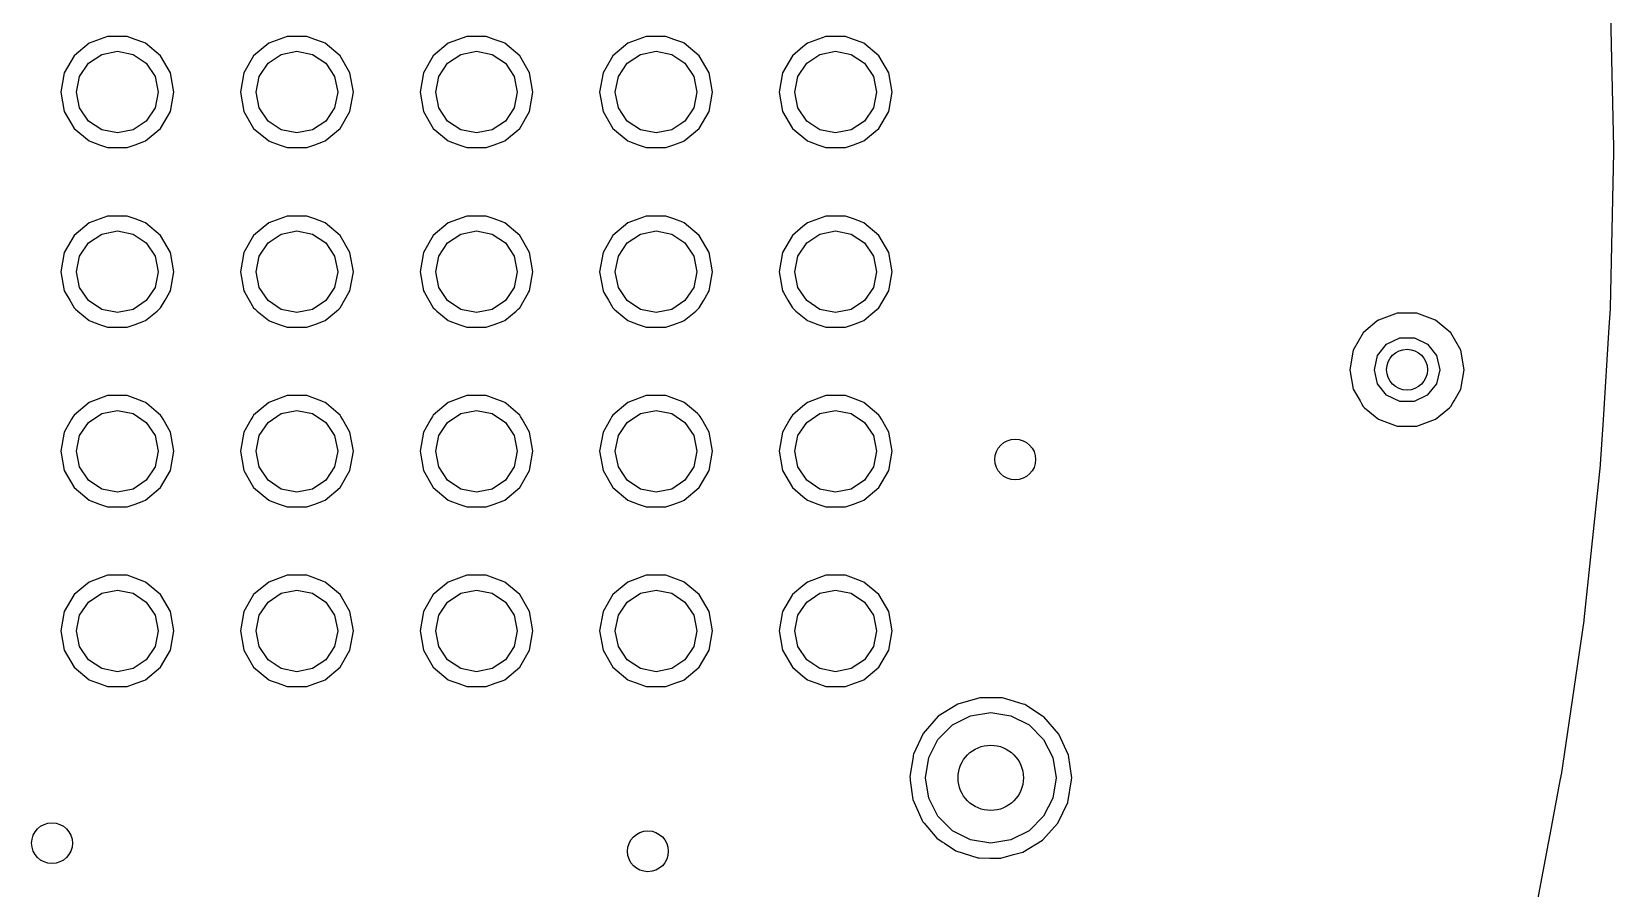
# Model space of a CAD drawing. Extents: x 115.8 to 161.6, y -138.2 to -92.4.
# Drawn here: x 151.88 to 161.56, y -119.78 to -114.53 of the extents above; entities that cross this region are included whole.
import ezdxf

# ---------------------------------------------------------------- set-up
doc = ezdxf.new("R2010")
doc.units = 0
doc.layers.add('BLACK', color=7, linetype='CONTINUOUS')

msp = doc.modelspace()

# ---------------------------------------------------------------- linework, layer by layer
at = {"layer": 'BLACK', "linetype": 'CONTINUOUS'}
for p, q in [((161.544, -114.309), (161.551, -114.608)), ((152.227, -114.601), (152.135, -114.678)), ((152.34, -114.559), (152.227, -114.601)), ((152.46, -114.559), (152.34, -114.559)), ((152.509, -114.577), (152.46, -114.559)), ((152.563, -114.597), (152.509, -114.577)), ((152.573, -114.601), (152.563, -114.597)), ((152.563, -114.597), (152.563, -114.597)), ((152.665, -114.678), (152.573, -114.601)), ((153.327, -114.601), (153.235, -114.678)), ((153.44, -114.559), (153.327, -114.601)), ((153.56, -114.559), (153.44, -114.559)), ((153.609, -114.577), (153.56, -114.559)), ((153.663, -114.597), (153.609, -114.577)), ((153.673, -114.601), (153.663, -114.597)), ((153.663, -114.597), (153.663, -114.597)), ((153.765, -114.678), (153.673, -114.601)), ((154.427, -114.601), (154.335, -114.678)), ((154.54, -114.559), (154.427, -114.601)), ((154.66, -114.559), (154.54, -114.559)), ((154.709, -114.577), (154.66, -114.559)), ((154.763, -114.597), (154.709, -114.577)), ((154.773, -114.601), (154.763, -114.597)), ((154.763, -114.597), (154.763, -114.597)), ((154.865, -114.678), (154.773, -114.601)), ((155.527, -114.601), (155.435, -114.678)), ((155.64, -114.559), (155.527, -114.601)), ((155.76, -114.559), (155.64, -114.559)), ((155.809, -114.577), (155.76, -114.559)), ((155.863, -114.597), (155.809, -114.577)), ((155.873, -114.601), (155.863, -114.597)), ((155.863, -114.597), (155.863, -114.597)), ((155.965, -114.678), (155.873, -114.601)), ((156.627, -114.601), (156.6, -114.623)), ((156.74, -114.559), (156.627, -114.601)), ((156.86, -114.559), (156.74, -114.559)), ((156.909, -114.577), (156.86, -114.559)), ((156.963, -114.597), (156.909, -114.577)), ((156.973, -114.601), (156.963, -114.597)), ((156.963, -114.597), (156.963, -114.597)), ((157.065, -114.678), (156.973, -114.601)), ((161.551, -114.608), (161.564, -115.24)), ((152.135, -114.678), (152.075, -114.782)), ((152.223, -114.723), (152.304, -114.669)), ((152.304, -114.669), (152.4, -114.65)), ((152.4, -114.65), (152.496, -114.669)), ((152.496, -114.669), (152.577, -114.723)), ((152.725, -114.782), (152.665, -114.678)), ((153.235, -114.678), (153.175, -114.782)), ((153.323, -114.723), (153.404, -114.669)), ((153.404, -114.669), (153.5, -114.65)), ((153.5, -114.65), (153.596, -114.669)), ((153.596, -114.669), (153.677, -114.723)), ((153.825, -114.782), (153.765, -114.678)), ((154.335, -114.678), (154.275, -114.782)), ((154.423, -114.723), (154.504, -114.669)), ((154.504, -114.669), (154.6, -114.65)), ((154.6, -114.65), (154.696, -114.669)), ((154.696, -114.669), (154.777, -114.723)), ((154.925, -114.782), (154.865, -114.678)), ((155.435, -114.678), (155.375, -114.782)), ((155.523, -114.723), (155.604, -114.669)), ((155.604, -114.669), (155.7, -114.65)), ((155.7, -114.65), (155.796, -114.669)), ((155.796, -114.669), (155.877, -114.723)), ((156.025, -114.782), (155.965, -114.678)), ((156.535, -114.678), (156.475, -114.782)), ((156.6, -114.623), (156.535, -114.678)), ((156.623, -114.723), (156.704, -114.669)), ((156.704, -114.669), (156.8, -114.65)), ((156.8, -114.65), (156.896, -114.669)), ((156.896, -114.669), (156.977, -114.723)), ((157.125, -114.782), (157.065, -114.678)), ((152.075, -114.782), (152.054, -114.9)), ((152.15, -114.9), (152.169, -114.804)), ((152.169, -114.804), (152.223, -114.723)), ((152.577, -114.723), (152.631, -114.804)), ((152.631, -114.804), (152.65, -114.9)), ((152.746, -114.9), (152.725, -114.782)), ((153.175, -114.782), (153.154, -114.9)), ((153.25, -114.9), (153.269, -114.804)), ((153.269, -114.804), (153.323, -114.723)), ((153.677, -114.723), (153.731, -114.804)), ((153.731, -114.804), (153.75, -114.9)), ((153.846, -114.9), (153.825, -114.782)), ((154.275, -114.782), (154.254, -114.9)), ((154.35, -114.9), (154.369, -114.804)), ((154.369, -114.804), (154.423, -114.723)), ((154.777, -114.723), (154.831, -114.804)), ((154.831, -114.804), (154.85, -114.9)), ((154.946, -114.9), (154.925, -114.782)), ((155.375, -114.782), (155.354, -114.9)), ((155.45, -114.9), (155.469, -114.804)), ((155.469, -114.804), (155.523, -114.723)), ((155.877, -114.723), (155.931, -114.804)), ((155.931, -114.804), (155.95, -114.9)), ((156.046, -114.9), (156.025, -114.782)), ((156.475, -114.782), (156.454, -114.9)), ((156.55, -114.9), (156.569, -114.804)), ((156.569, -114.804), (156.623, -114.723)), ((156.977, -114.723), (157.031, -114.804)), ((157.031, -114.804), (157.05, -114.9)), ((157.146, -114.9), (157.125, -114.782)), ((152.054, -114.9), (152.075, -115.018)), ((152.169, -114.996), (152.15, -114.9)), ((152.65, -114.9), (152.631, -114.996)), ((152.725, -115.018), (152.746, -114.9)), ((153.154, -114.9), (153.175, -115.018)), ((153.269, -114.996), (153.25, -114.9)), ((153.75, -114.9), (153.731, -114.996)), ((153.825, -115.018), (153.846, -114.9)), ((154.254, -114.9), (154.275, -115.018)), ((154.369, -114.996), (154.35, -114.9)), ((154.85, -114.9), (154.831, -114.996)), ((154.925, -115.018), (154.946, -114.9)), ((155.354, -114.9), (155.375, -115.018)), ((155.469, -114.996), (155.45, -114.9)), ((155.95, -114.9), (155.931, -114.996)), ((156.025, -115.018), (156.046, -114.9)), ((156.454, -114.9), (156.475, -115.018)), ((156.569, -114.996), (156.55, -114.9)), ((157.05, -114.9), (157.031, -114.996)), ((157.125, -115.018), (157.146, -114.9)), ((152.223, -115.077), (152.169, -114.996)), ((152.631, -114.996), (152.577, -115.077)), ((153.323, -115.077), (153.269, -114.996)), ((153.731, -114.996), (153.677, -115.077)), ((154.423, -115.077), (154.369, -114.996)), ((154.831, -114.996), (154.777, -115.077)), ((155.523, -115.077), (155.469, -114.996)), ((155.931, -114.996), (155.877, -115.077)), ((156.623, -115.077), (156.569, -114.996)), ((157.031, -114.996), (156.977, -115.077)), ((152.075, -115.018), (152.135, -115.122)), ((152.304, -115.131), (152.223, -115.077)), ((152.577, -115.077), (152.496, -115.131)), ((152.665, -115.122), (152.725, -115.018)), ((153.175, -115.018), (153.235, -115.122)), ((153.404, -115.131), (153.323, -115.077)), ((153.677, -115.077), (153.596, -115.131)), ((153.765, -115.122), (153.825, -115.018)), ((154.275, -115.018), (154.335, -115.122)), ((154.504, -115.131), (154.423, -115.077)), ((154.777, -115.077), (154.696, -115.131)), ((154.865, -115.122), (154.925, -115.018)), ((155.375, -115.018), (155.435, -115.122)), ((155.604, -115.131), (155.523, -115.077)), ((155.877, -115.077), (155.796, -115.131)), ((155.965, -115.122), (156.025, -115.018)), ((156.475, -115.018), (156.535, -115.122)), ((156.704, -115.131), (156.623, -115.077)), ((156.977, -115.077), (156.896, -115.131)), ((157.065, -115.122), (157.125, -115.018)), ((152.135, -115.122), (152.227, -115.199)), ((152.227, -115.199), (152.237, -115.203)), ((152.4, -115.15), (152.304, -115.131)), ((152.496, -115.131), (152.4, -115.15)), ((152.563, -115.203), (152.573, -115.199)), ((152.573, -115.199), (152.665, -115.122)), ((153.235, -115.122), (153.327, -115.199)), ((153.327, -115.199), (153.337, -115.203)), ((153.5, -115.15), (153.404, -115.131)), ((153.596, -115.131), (153.5, -115.15)), ((153.663, -115.203), (153.673, -115.199)), ((153.673, -115.199), (153.765, -115.122)), ((154.335, -115.122), (154.427, -115.199)), ((154.427, -115.199), (154.437, -115.203)), ((154.6, -115.15), (154.504, -115.131)), ((154.696, -115.131), (154.6, -115.15)), ((154.763, -115.203), (154.773, -115.199)), ((154.773, -115.199), (154.865, -115.122)), ((155.435, -115.122), (155.527, -115.199)), ((155.527, -115.199), (155.537, -115.203)), ((155.7, -115.15), (155.604, -115.131)), ((155.796, -115.131), (155.7, -115.15)), ((155.863, -115.203), (155.873, -115.199)), ((155.873, -115.199), (155.965, -115.122)), ((156.535, -115.122), (156.627, -115.199)), ((156.627, -115.199), (156.637, -115.203)), ((156.8, -115.15), (156.704, -115.131)), ((156.896, -115.131), (156.8, -115.15)), ((156.963, -115.203), (156.973, -115.199)), ((156.973, -115.199), (157.065, -115.122)), ((152.237, -115.203), (152.237, -115.203)), ((152.237, -115.203), (152.291, -115.223)), ((152.291, -115.223), (152.34, -115.24)), ((152.34, -115.24), (152.46, -115.24)), ((152.46, -115.24), (152.509, -115.223)), ((152.509, -115.223), (152.563, -115.203)), ((152.563, -115.203), (152.563, -115.203)), ((153.337, -115.203), (153.337, -115.203)), ((153.337, -115.203), (153.391, -115.223)), ((153.391, -115.223), (153.44, -115.24)), ((153.44, -115.24), (153.56, -115.24)), ((153.56, -115.24), (153.609, -115.223)), ((153.609, -115.223), (153.663, -115.203)), ((153.663, -115.203), (153.663, -115.203)), ((154.437, -115.203), (154.437, -115.203)), ((154.437, -115.203), (154.491, -115.223)), ((154.491, -115.223), (154.54, -115.24)), ((154.54, -115.24), (154.66, -115.24)), ((154.66, -115.24), (154.709, -115.223)), ((154.709, -115.223), (154.763, -115.203)), ((154.763, -115.203), (154.763, -115.203)), ((155.537, -115.203), (155.537, -115.203)), ((155.537, -115.203), (155.591, -115.223)), ((155.591, -115.223), (155.64, -115.24)), ((155.64, -115.24), (155.76, -115.24)), ((155.76, -115.24), (155.809, -115.223)), ((155.809, -115.223), (155.863, -115.203)), ((155.863, -115.203), (155.863, -115.203)), ((156.637, -115.203), (156.637, -115.203)), ((156.637, -115.203), (156.691, -115.223)), ((156.691, -115.223), (156.74, -115.24)), ((156.74, -115.24), (156.86, -115.24)), ((156.86, -115.24), (156.909, -115.223)), ((156.909, -115.223), (156.963, -115.203)), ((156.963, -115.203), (156.963, -115.203)), ((161.564, -115.268), (161.544, -116.221)), ((161.564, -115.24), (161.564, -115.262)), ((161.564, -115.262), (161.564, -115.268)), ((152.34, -115.659), (152.227, -115.701)), ((152.46, -115.659), (152.34, -115.659)), ((152.509, -115.677), (152.46, -115.659)), ((152.563, -115.697), (152.509, -115.677)), ((153.44, -115.659), (153.327, -115.701)), ((153.56, -115.659), (153.44, -115.659)), ((153.609, -115.677), (153.56, -115.659)), ((153.663, -115.697), (153.609, -115.677)), ((154.54, -115.659), (154.427, -115.701)), ((154.66, -115.659), (154.54, -115.659)), ((154.709, -115.677), (154.66, -115.659)), ((154.763, -115.697), (154.709, -115.677)), ((155.64, -115.659), (155.527, -115.701)), ((155.76, -115.659), (155.64, -115.659)), ((155.809, -115.677), (155.76, -115.659)), ((155.863, -115.697), (155.809, -115.677)), ((156.74, -115.659), (156.627, -115.701)), ((156.86, -115.659), (156.74, -115.659)), ((156.909, -115.677), (156.86, -115.659)), ((156.963, -115.697), (156.909, -115.677)), ((152.135, -115.778), (152.075, -115.882)), ((152.227, -115.701), (152.135, -115.778)), ((152.223, -115.823), (152.304, -115.769)), ((152.304, -115.769), (152.4, -115.75)), ((152.4, -115.75), (152.496, -115.769)), ((152.496, -115.769), (152.577, -115.823)), ((152.573, -115.701), (152.563, -115.697)), ((152.563, -115.697), (152.563, -115.697)), ((152.665, -115.778), (152.573, -115.701)), ((152.725, -115.882), (152.665, -115.778)), ((153.235, -115.778), (153.175, -115.882)), ((153.327, -115.701), (153.235, -115.778)), ((153.323, -115.823), (153.404, -115.769)), ((153.404, -115.769), (153.5, -115.75)), ((153.5, -115.75), (153.596, -115.769)), ((153.596, -115.769), (153.677, -115.823)), ((153.673, -115.701), (153.663, -115.697)), ((153.663, -115.697), (153.663, -115.697)), ((153.765, -115.778), (153.673, -115.701)), ((153.825, -115.882), (153.765, -115.778)), ((154.335, -115.778), (154.275, -115.882)), ((154.427, -115.701), (154.335, -115.778)), ((154.423, -115.823), (154.504, -115.769)), ((154.504, -115.769), (154.6, -115.75)), ((154.6, -115.75), (154.696, -115.769)), ((154.696, -115.769), (154.777, -115.823)), ((154.773, -115.701), (154.763, -115.697)), ((154.763, -115.697), (154.763, -115.697)), ((154.865, -115.778), (154.773, -115.701)), ((154.925, -115.882), (154.865, -115.778)), ((155.435, -115.778), (155.375, -115.882)), ((155.527, -115.701), (155.435, -115.778)), ((155.523, -115.823), (155.604, -115.769)), ((155.604, -115.769), (155.7, -115.75)), ((155.7, -115.75), (155.796, -115.769)), ((155.796, -115.769), (155.877, -115.823)), ((155.873, -115.701), (155.863, -115.697)), ((155.863, -115.697), (155.863, -115.697)), ((155.965, -115.778), (155.873, -115.701)), ((156.025, -115.882), (155.965, -115.778)), ((156.535, -115.778), (156.475, -115.882)), ((156.6, -115.723), (156.535, -115.778)), ((156.627, -115.701), (156.6, -115.723)), ((156.623, -115.823), (156.704, -115.769)), ((156.704, -115.769), (156.8, -115.75)), ((156.8, -115.75), (156.896, -115.769)), ((156.896, -115.769), (156.977, -115.823)), ((156.973, -115.701), (156.963, -115.697)), ((156.963, -115.697), (156.963, -115.697)), ((157.065, -115.778), (156.973, -115.701)), ((157.125, -115.882), (157.065, -115.778)), ((152.169, -115.904), (152.223, -115.823)), ((152.577, -115.823), (152.631, -115.904)), ((153.269, -115.904), (153.323, -115.823)), ((153.677, -115.823), (153.731, -115.904)), ((154.369, -115.904), (154.423, -115.823)), ((154.777, -115.823), (154.831, -115.904)), ((155.469, -115.904), (155.523, -115.823)), ((155.877, -115.823), (155.931, -115.904)), ((156.569, -115.904), (156.623, -115.823)), ((156.977, -115.823), (157.031, -115.904)), ((152.075, -115.882), (152.054, -116)), ((152.15, -116), (152.169, -115.904)), ((152.631, -115.904), (152.65, -116)), ((152.746, -116), (152.725, -115.882)), ((153.175, -115.882), (153.154, -116)), ((153.25, -116), (153.269, -115.904)), ((153.731, -115.904), (153.75, -116)), ((153.846, -116), (153.825, -115.882)), ((154.275, -115.882), (154.254, -116)), ((154.35, -116), (154.369, -115.904)), ((154.831, -115.904), (154.85, -116)), ((154.946, -116), (154.925, -115.882)), ((155.375, -115.882), (155.354, -116)), ((155.45, -116), (155.469, -115.904)), ((155.931, -115.904), (155.95, -116)), ((156.046, -116), (156.025, -115.882)), ((156.475, -115.882), (156.454, -116)), ((156.55, -116), (156.569, -115.904)), ((157.031, -115.904), (157.05, -116)), ((157.146, -116), (157.125, -115.882)), ((152.054, -116), (152.075, -116.118)), ((152.169, -116.096), (152.15, -116)), ((152.65, -116), (152.631, -116.096)), ((152.725, -116.118), (152.746, -116)), ((153.154, -116), (153.175, -116.118)), ((153.269, -116.096), (153.25, -116)), ((153.75, -116), (153.731, -116.096)), ((153.825, -116.118), (153.846, -116)), ((154.254, -116), (154.275, -116.118)), ((154.369, -116.096), (154.35, -116)), ((154.85, -116), (154.831, -116.096)), ((154.925, -116.118), (154.946, -116)), ((155.354, -116), (155.375, -116.118)), ((155.469, -116.096), (155.45, -116)), ((155.95, -116), (155.931, -116.096)), ((156.025, -116.118), (156.046, -116)), ((156.454, -116), (156.475, -116.118)), ((156.569, -116.096), (156.55, -116)), ((157.05, -116), (157.031, -116.096)), ((157.125, -116.118), (157.146, -116)), ((152.075, -116.118), (152.081, -116.128)), ((152.081, -116.128), (152.108, -116.174)), ((152.223, -116.177), (152.169, -116.096)), ((152.631, -116.096), (152.577, -116.177)), ((152.692, -116.174), (152.719, -116.128)), ((152.719, -116.128), (152.725, -116.118)), ((153.175, -116.118), (153.181, -116.128)), ((153.181, -116.128), (153.208, -116.174)), ((153.323, -116.177), (153.269, -116.096)), ((153.731, -116.096), (153.677, -116.177)), ((153.792, -116.174), (153.819, -116.128)), ((153.819, -116.128), (153.825, -116.118)), ((154.275, -116.118), (154.281, -116.128)), ((154.281, -116.128), (154.308, -116.174)), ((154.423, -116.177), (154.369, -116.096)), ((154.831, -116.096), (154.777, -116.177)), ((154.892, -116.174), (154.919, -116.128)), ((154.919, -116.128), (154.925, -116.118)), ((155.375, -116.118), (155.381, -116.128)), ((155.381, -116.128), (155.408, -116.174)), ((155.523, -116.177), (155.469, -116.096)), ((155.931, -116.096), (155.877, -116.177)), ((155.992, -116.174), (156.019, -116.128)), ((156.019, -116.128), (156.025, -116.118)), ((156.475, -116.118), (156.481, -116.128)), ((156.481, -116.128), (156.508, -116.174)), ((156.623, -116.177), (156.569, -116.096)), ((157.031, -116.096), (156.977, -116.177)), ((157.065, -116.222), (157.125, -116.118)), ((152.108, -116.174), (152.135, -116.222)), ((152.135, -116.222), (152.144, -116.229)), ((152.144, -116.229), (152.157, -116.241)), ((152.157, -116.241), (152.227, -116.299)), ((152.304, -116.231), (152.223, -116.177)), ((152.4, -116.25), (152.304, -116.231)), ((152.496, -116.231), (152.4, -116.25)), ((152.577, -116.177), (152.496, -116.231)), ((152.573, -116.299), (152.643, -116.241)), ((152.643, -116.241), (152.656, -116.229)), ((152.656, -116.229), (152.665, -116.222)), ((152.665, -116.222), (152.692, -116.174)), ((153.208, -116.174), (153.235, -116.222)), ((153.235, -116.222), (153.244, -116.229)), ((153.244, -116.229), (153.257, -116.241)), ((153.257, -116.241), (153.327, -116.299)), ((153.404, -116.231), (153.323, -116.177)), ((153.5, -116.25), (153.404, -116.231)), ((153.596, -116.231), (153.5, -116.25)), ((153.677, -116.177), (153.596, -116.231)), ((153.673, -116.299), (153.743, -116.241)), ((153.743, -116.241), (153.756, -116.229)), ((153.756, -116.229), (153.765, -116.222)), ((153.765, -116.222), (153.792, -116.174)), ((154.308, -116.174), (154.335, -116.222)), ((154.335, -116.222), (154.344, -116.229)), ((154.344, -116.229), (154.357, -116.241)), ((154.357, -116.241), (154.427, -116.299)), ((154.504, -116.231), (154.423, -116.177)), ((154.6, -116.25), (154.504, -116.231)), ((154.696, -116.231), (154.6, -116.25)), ((154.777, -116.177), (154.696, -116.231)), ((154.773, -116.299), (154.843, -116.241)), ((154.843, -116.241), (154.856, -116.229)), ((154.856, -116.229), (154.865, -116.222)), ((154.865, -116.222), (154.892, -116.174)), ((155.408, -116.174), (155.435, -116.222)), ((155.435, -116.222), (155.444, -116.229)), ((155.444, -116.229), (155.457, -116.241)), ((155.457, -116.241), (155.527, -116.299)), ((155.604, -116.231), (155.523, -116.177)), ((155.7, -116.25), (155.604, -116.231)), ((155.796, -116.231), (155.7, -116.25)), ((155.877, -116.177), (155.796, -116.231)), ((155.873, -116.299), (155.943, -116.241)), ((155.943, -116.241), (155.956, -116.229)), ((155.956, -116.229), (155.965, -116.222)), ((155.965, -116.222), (155.992, -116.174)), ((156.508, -116.174), (156.535, -116.222)), ((156.535, -116.222), (156.544, -116.229)), ((156.544, -116.229), (156.557, -116.241)), ((156.557, -116.241), (156.627, -116.299)), ((156.704, -116.231), (156.623, -116.177)), ((156.8, -116.25), (156.704, -116.231)), ((156.896, -116.231), (156.8, -116.25)), ((156.977, -116.177), (156.896, -116.231)), ((156.973, -116.299), (157.016, -116.263)), ((157.016, -116.263), (157.065, -116.222)), ((160.239, -116.254), (160.125, -116.296)), ((160.361, -116.254), (160.239, -116.254)), ((160.475, -116.296), (160.361, -116.254)), ((161.544, -116.227), (161.537, -116.34)), ((161.544, -116.221), (161.544, -116.227)), ((152.227, -116.299), (152.237, -116.303)), ((152.237, -116.303), (152.237, -116.303)), ((152.237, -116.303), (152.291, -116.323)), ((152.291, -116.323), (152.34, -116.34)), ((152.34, -116.34), (152.46, -116.34)), ((152.46, -116.34), (152.509, -116.323)), ((152.509, -116.323), (152.563, -116.303)), ((152.563, -116.303), (152.573, -116.299)), ((152.563, -116.303), (152.563, -116.303)), ((153.327, -116.299), (153.337, -116.303)), ((153.337, -116.303), (153.337, -116.303)), ((153.337, -116.303), (153.391, -116.323)), ((153.391, -116.323), (153.44, -116.34)), ((153.44, -116.34), (153.56, -116.34)), ((153.56, -116.34), (153.609, -116.323)), ((153.609, -116.323), (153.663, -116.303)), ((153.663, -116.303), (153.673, -116.299)), ((153.663, -116.303), (153.663, -116.303)), ((154.427, -116.299), (154.437, -116.303)), ((154.437, -116.303), (154.437, -116.303)), ((154.437, -116.303), (154.491, -116.323)), ((154.491, -116.323), (154.54, -116.34)), ((154.54, -116.34), (154.66, -116.34)), ((154.66, -116.34), (154.709, -116.323)), ((154.709, -116.323), (154.763, -116.303)), ((154.763, -116.303), (154.773, -116.299)), ((154.763, -116.303), (154.763, -116.303)), ((155.527, -116.299), (155.537, -116.303)), ((155.537, -116.303), (155.537, -116.303)), ((155.537, -116.303), (155.591, -116.323)), ((155.591, -116.323), (155.64, -116.34)), ((155.64, -116.34), (155.76, -116.34)), ((155.76, -116.34), (155.809, -116.323)), ((155.809, -116.323), (155.863, -116.303)), ((155.863, -116.303), (155.873, -116.299)), ((155.863, -116.303), (155.863, -116.303)), ((156.627, -116.299), (156.637, -116.303)), ((156.637, -116.303), (156.637, -116.303)), ((156.637, -116.303), (156.691, -116.323)), ((156.691, -116.323), (156.74, -116.34)), ((156.74, -116.34), (156.86, -116.34)), ((156.86, -116.34), (156.909, -116.323)), ((156.909, -116.323), (156.963, -116.303)), ((156.963, -116.303), (156.973, -116.299)), ((156.963, -116.303), (156.963, -116.303)), ((160.047, -116.361), (160.031, -116.374)), ((160.116, -116.303), (160.047, -116.361)), ((160.125, -116.296), (160.116, -116.303)), ((160.569, -116.374), (160.475, -116.296)), ((161.537, -116.34), (161.501, -116.908)), ((160.031, -116.374), (159.97, -116.48)), ((160.12, -116.513), (160.175, -116.443)), ((160.175, -116.443), (160.256, -116.405)), ((160.256, -116.405), (160.345, -116.405)), ((160.345, -116.405), (160.425, -116.444)), ((160.425, -116.444), (160.48, -116.513)), ((160.63, -116.48), (160.569, -116.374)), ((159.97, -116.48), (159.949, -116.6)), ((160.1, -116.6), (160.12, -116.513)), ((160.48, -116.513), (160.5, -116.6)), ((160.651, -116.6), (160.63, -116.48)), ((159.949, -116.6), (159.97, -116.72)), ((160.12, -116.686), (160.1, -116.6)), ((160.5, -116.601), (160.48, -116.687)), ((160.5, -116.6), (160.5, -116.601)), ((160.63, -116.72), (160.651, -116.6)), ((159.97, -116.72), (160.012, -116.791)), ((160.175, -116.756), (160.12, -116.686)), ((160.48, -116.687), (160.424, -116.757)), ((160.588, -116.791), (160.63, -116.72)), ((152.227, -116.801), (152.135, -116.878)), ((152.34, -116.759), (152.227, -116.801)), ((152.46, -116.759), (152.34, -116.759)), ((152.509, -116.777), (152.46, -116.759)), ((152.563, -116.797), (152.509, -116.777)), ((152.573, -116.801), (152.563, -116.797)), ((152.563, -116.797), (152.563, -116.797)), ((152.581, -116.808), (152.573, -116.801)), ((152.653, -116.868), (152.581, -116.808)), ((153.327, -116.801), (153.235, -116.878)), ((153.44, -116.759), (153.327, -116.801)), ((153.56, -116.759), (153.44, -116.759)), ((153.609, -116.777), (153.56, -116.759)), ((153.663, -116.797), (153.609, -116.777)), ((153.673, -116.801), (153.663, -116.797)), ((153.663, -116.797), (153.663, -116.797)), ((153.681, -116.808), (153.673, -116.801)), ((153.753, -116.868), (153.681, -116.808)), ((154.427, -116.801), (154.335, -116.878)), ((154.54, -116.759), (154.427, -116.801)), ((154.66, -116.759), (154.54, -116.759)), ((154.709, -116.777), (154.66, -116.759)), ((154.763, -116.797), (154.709, -116.777)), ((154.773, -116.801), (154.763, -116.797)), ((154.763, -116.797), (154.763, -116.797)), ((154.781, -116.808), (154.773, -116.801)), ((154.853, -116.868), (154.781, -116.808)), ((155.527, -116.801), (155.435, -116.878)), ((155.64, -116.759), (155.527, -116.801)), ((155.76, -116.759), (155.64, -116.759)), ((155.809, -116.777), (155.76, -116.759)), ((155.863, -116.797), (155.809, -116.777)), ((155.873, -116.801), (155.863, -116.797)), ((155.863, -116.797), (155.863, -116.797)), ((155.881, -116.808), (155.873, -116.801)), ((155.953, -116.868), (155.881, -116.808)), ((156.6, -116.823), (156.535, -116.878)), ((156.627, -116.801), (156.6, -116.823)), ((156.74, -116.759), (156.627, -116.801)), ((156.86, -116.759), (156.74, -116.759)), ((156.909, -116.777), (156.86, -116.759)), ((156.963, -116.797), (156.909, -116.777)), ((156.973, -116.801), (156.963, -116.797)), ((156.963, -116.797), (156.963, -116.797)), ((157.065, -116.878), (156.973, -116.801)), ((160.012, -116.791), (160.021, -116.808)), ((160.021, -116.808), (160.031, -116.826)), ((160.031, -116.826), (160.04, -116.833)), ((160.04, -116.833), (160.04, -116.833)), ((160.04, -116.833), (160.105, -116.887)), ((160.255, -116.795), (160.175, -116.756)), ((160.344, -116.795), (160.255, -116.795)), ((160.424, -116.757), (160.344, -116.795)), ((160.495, -116.887), (160.56, -116.833)), ((160.56, -116.833), (160.569, -116.826)), ((160.56, -116.833), (160.56, -116.833)), ((160.569, -116.826), (160.579, -116.808)), ((160.579, -116.808), (160.588, -116.791)), ((152.12, -116.904), (152.075, -116.982)), ((152.13, -116.887), (152.12, -116.904)), ((152.135, -116.878), (152.13, -116.887)), ((152.13, -116.887), (152.13, -116.887)), ((152.169, -117.004), (152.223, -116.923)), ((152.223, -116.923), (152.304, -116.869)), ((152.304, -116.869), (152.4, -116.85)), ((152.4, -116.85), (152.496, -116.869)), ((152.496, -116.869), (152.577, -116.923)), ((152.577, -116.923), (152.631, -117.004)), ((152.665, -116.878), (152.653, -116.868)), ((152.67, -116.887), (152.665, -116.878)), ((152.68, -116.904), (152.67, -116.887)), ((152.67, -116.887), (152.67, -116.887)), ((152.725, -116.982), (152.68, -116.904)), ((153.22, -116.904), (153.175, -116.982)), ((153.23, -116.887), (153.22, -116.904)), ((153.235, -116.878), (153.23, -116.887)), ((153.23, -116.887), (153.23, -116.887)), ((153.269, -117.004), (153.323, -116.923)), ((153.323, -116.923), (153.404, -116.869)), ((153.404, -116.869), (153.5, -116.85)), ((153.5, -116.85), (153.596, -116.869)), ((153.596, -116.869), (153.677, -116.923)), ((153.677, -116.923), (153.731, -117.004)), ((153.765, -116.878), (153.753, -116.868)), ((153.77, -116.887), (153.765, -116.878)), ((153.78, -116.904), (153.77, -116.887)), ((153.77, -116.887), (153.77, -116.887)), ((153.825, -116.982), (153.78, -116.904)), ((154.32, -116.904), (154.275, -116.982)), ((154.33, -116.887), (154.32, -116.904)), ((154.335, -116.878), (154.33, -116.887)), ((154.33, -116.887), (154.33, -116.887)), ((154.369, -117.004), (154.423, -116.923)), ((154.423, -116.923), (154.504, -116.869)), ((154.504, -116.869), (154.6, -116.85)), ((154.6, -116.85), (154.696, -116.869)), ((154.696, -116.869), (154.777, -116.923)), ((154.777, -116.923), (154.831, -117.004)), ((154.865, -116.878), (154.853, -116.868)), ((154.87, -116.887), (154.865, -116.878)), ((154.88, -116.904), (154.87, -116.887)), ((154.87, -116.887), (154.87, -116.887)), ((154.925, -116.982), (154.88, -116.904)), ((155.42, -116.904), (155.375, -116.982)), ((155.43, -116.887), (155.42, -116.904)), ((155.435, -116.878), (155.43, -116.887)), ((155.43, -116.887), (155.43, -116.887)), ((155.469, -117.004), (155.523, -116.923)), ((155.523, -116.923), (155.604, -116.869)), ((155.604, -116.869), (155.7, -116.85)), ((155.7, -116.85), (155.796, -116.869)), ((155.796, -116.869), (155.877, -116.923)), ((155.877, -116.923), (155.931, -117.004)), ((155.965, -116.878), (155.953, -116.868)), ((155.97, -116.887), (155.965, -116.878)), ((155.98, -116.904), (155.97, -116.887)), ((155.97, -116.887), (155.97, -116.887)), ((156.025, -116.982), (155.98, -116.904)), ((156.52, -116.904), (156.475, -116.982)), ((156.53, -116.887), (156.52, -116.904)), ((156.535, -116.878), (156.53, -116.887)), ((156.53, -116.887), (156.53, -116.887)), ((156.569, -117.004), (156.623, -116.923)), ((156.623, -116.923), (156.704, -116.869)), ((156.704, -116.869), (156.8, -116.85)), ((156.8, -116.85), (156.896, -116.869)), ((156.896, -116.869), (156.977, -116.923)), ((156.977, -116.923), (157.031, -117.004)), ((157.07, -116.887), (157.065, -116.878)), ((157.08, -116.904), (157.07, -116.887)), ((157.07, -116.887), (157.07, -116.887)), ((157.125, -116.982), (157.08, -116.904)), ((160.105, -116.887), (160.125, -116.904)), ((160.125, -116.904), (160.239, -116.945)), ((160.239, -116.945), (160.361, -116.945)), ((160.361, -116.945), (160.475, -116.904)), ((160.475, -116.904), (160.495, -116.887)), ((161.501, -116.908), (161.484, -117.179)), ((152.075, -116.982), (152.054, -117.1)), ((152.15, -117.1), (152.169, -117.004)), ((152.631, -117.004), (152.65, -117.1)), ((152.746, -117.1), (152.725, -116.982)), ((153.175, -116.982), (153.154, -117.1)), ((153.25, -117.1), (153.269, -117.004)), ((153.731, -117.004), (153.75, -117.1)), ((153.846, -117.1), (153.825, -116.982)), ((154.275, -116.982), (154.254, -117.1)), ((154.35, -117.1), (154.369, -117.004)), ((154.831, -117.004), (154.85, -117.1)), ((154.946, -117.1), (154.925, -116.982)), ((155.375, -116.982), (155.354, -117.1)), ((155.45, -117.1), (155.469, -117.004)), ((155.931, -117.004), (155.95, -117.1)), ((156.046, -117.1), (156.025, -116.982)), ((156.475, -116.982), (156.454, -117.1)), ((156.55, -117.1), (156.569, -117.004)), ((157.031, -117.004), (157.05, -117.1)), ((157.146, -117.1), (157.125, -116.982)), ((152.054, -117.1), (152.075, -117.218)), ((152.169, -117.196), (152.15, -117.1)), ((152.65, -117.1), (152.631, -117.196)), ((152.725, -117.218), (152.746, -117.1)), ((153.154, -117.1), (153.175, -117.218)), ((153.269, -117.196), (153.25, -117.1)), ((153.75, -117.1), (153.731, -117.196)), ((153.825, -117.218), (153.846, -117.1)), ((154.254, -117.1), (154.275, -117.218)), ((154.369, -117.196), (154.35, -117.1)), ((154.85, -117.1), (154.831, -117.196)), ((154.925, -117.218), (154.946, -117.1)), ((155.354, -117.1), (155.375, -117.218)), ((155.469, -117.196), (155.45, -117.1)), ((155.95, -117.1), (155.931, -117.196)), ((156.025, -117.218), (156.046, -117.1)), ((156.454, -117.1), (156.475, -117.218)), ((156.569, -117.196), (156.55, -117.1)), ((157.05, -117.1), (157.031, -117.196)), ((157.125, -117.218), (157.146, -117.1)), ((152.075, -117.218), (152.135, -117.322)), ((152.223, -117.277), (152.169, -117.196)), ((152.631, -117.196), (152.577, -117.277)), ((152.665, -117.322), (152.725, -117.218)), ((153.175, -117.218), (153.235, -117.322)), ((153.323, -117.277), (153.269, -117.196)), ((153.731, -117.196), (153.677, -117.277)), ((153.765, -117.322), (153.825, -117.218)), ((154.275, -117.218), (154.335, -117.322)), ((154.423, -117.277), (154.369, -117.196)), ((154.831, -117.196), (154.777, -117.277)), ((154.865, -117.322), (154.925, -117.218)), ((155.375, -117.218), (155.435, -117.322)), ((155.523, -117.277), (155.469, -117.196)), ((155.931, -117.196), (155.877, -117.277)), ((155.965, -117.322), (156.025, -117.218)), ((156.475, -117.218), (156.535, -117.322)), ((156.623, -117.277), (156.569, -117.196)), ((157.031, -117.196), (156.977, -117.277)), ((157.065, -117.322), (157.125, -117.218)), ((161.484, -117.184), (161.388, -118.093)), ((161.484, -117.179), (161.484, -117.184)), ((152.135, -117.322), (152.227, -117.399)), ((152.304, -117.331), (152.223, -117.277)), ((152.4, -117.35), (152.304, -117.331)), ((152.496, -117.331), (152.4, -117.35)), ((152.577, -117.277), (152.496, -117.331)), ((152.573, -117.399), (152.665, -117.322)), ((153.235, -117.322), (153.327, -117.399)), ((153.404, -117.331), (153.323, -117.277)), ((153.5, -117.35), (153.404, -117.331)), ((153.596, -117.331), (153.5, -117.35)), ((153.677, -117.277), (153.596, -117.331)), ((153.673, -117.399), (153.765, -117.322)), ((154.335, -117.322), (154.427, -117.399)), ((154.504, -117.331), (154.423, -117.277)), ((154.6, -117.35), (154.504, -117.331)), ((154.696, -117.331), (154.6, -117.35)), ((154.777, -117.277), (154.696, -117.331)), ((154.773, -117.399), (154.865, -117.322)), ((155.435, -117.322), (155.527, -117.399)), ((155.604, -117.331), (155.523, -117.277)), ((155.7, -117.35), (155.604, -117.331)), ((155.796, -117.331), (155.7, -117.35)), ((155.877, -117.277), (155.796, -117.331)), ((155.873, -117.399), (155.965, -117.322)), ((156.535, -117.322), (156.6, -117.377)), ((156.704, -117.331), (156.623, -117.277)), ((156.8, -117.35), (156.704, -117.331)), ((156.896, -117.331), (156.8, -117.35)), ((156.977, -117.277), (156.896, -117.331)), ((156.973, -117.399), (157.065, -117.322)), ((152.227, -117.399), (152.237, -117.403)), ((152.237, -117.403), (152.237, -117.403)), ((152.237, -117.403), (152.291, -117.423)), ((152.291, -117.423), (152.34, -117.441)), ((152.46, -117.441), (152.509, -117.423)), ((152.509, -117.423), (152.563, -117.403)), ((152.563, -117.403), (152.573, -117.399)), ((152.563, -117.403), (152.563, -117.403)), ((153.327, -117.399), (153.337, -117.403)), ((153.337, -117.403), (153.337, -117.403)), ((153.337, -117.403), (153.391, -117.423)), ((153.391, -117.423), (153.44, -117.441)), ((153.56, -117.441), (153.609, -117.423)), ((153.609, -117.423), (153.663, -117.403)), ((153.663, -117.403), (153.673, -117.399)), ((153.663, -117.403), (153.663, -117.403)), ((154.427, -117.399), (154.437, -117.403)), ((154.437, -117.403), (154.437, -117.403)), ((154.437, -117.403), (154.491, -117.423)), ((154.491, -117.423), (154.54, -117.441)), ((154.66, -117.441), (154.709, -117.423)), ((154.709, -117.423), (154.763, -117.403)), ((154.763, -117.403), (154.773, -117.399)), ((154.763, -117.403), (154.763, -117.403)), ((155.527, -117.399), (155.537, -117.403)), ((155.537, -117.403), (155.537, -117.403)), ((155.537, -117.403), (155.591, -117.423)), ((155.591, -117.423), (155.64, -117.441)), ((155.76, -117.441), (155.809, -117.423)), ((155.809, -117.423), (155.863, -117.403)), ((155.863, -117.403), (155.873, -117.399)), ((155.863, -117.403), (155.863, -117.403)), ((156.6, -117.377), (156.627, -117.399)), ((156.627, -117.399), (156.637, -117.403)), ((156.637, -117.403), (156.637, -117.403)), ((156.637, -117.403), (156.691, -117.423)), ((156.691, -117.423), (156.74, -117.441)), ((156.86, -117.441), (156.909, -117.423)), ((156.909, -117.423), (156.963, -117.403)), ((156.963, -117.403), (156.973, -117.399)), ((156.963, -117.403), (156.963, -117.403)), ((152.34, -117.441), (152.46, -117.441)), ((153.44, -117.441), (153.56, -117.441)), ((154.54, -117.441), (154.66, -117.441)), ((155.64, -117.441), (155.76, -117.441)), ((156.74, -117.441), (156.86, -117.441)), ((152.227, -117.901), (152.135, -117.978)), ((152.34, -117.859), (152.227, -117.901)), ((152.46, -117.859), (152.34, -117.859)), ((152.509, -117.877), (152.46, -117.859)), ((152.563, -117.897), (152.509, -117.877)), ((152.573, -117.901), (152.563, -117.897)), ((152.563, -117.897), (152.563, -117.897)), ((152.665, -117.978), (152.573, -117.901)), ((153.327, -117.901), (153.235, -117.978)), ((153.44, -117.859), (153.327, -117.901)), ((153.56, -117.859), (153.44, -117.859)), ((153.609, -117.877), (153.56, -117.859)), ((153.663, -117.897), (153.609, -117.877)), ((153.673, -117.901), (153.663, -117.897)), ((153.663, -117.897), (153.663, -117.897)), ((153.765, -117.978), (153.673, -117.901)), ((154.427, -117.901), (154.335, -117.978)), ((154.54, -117.859), (154.427, -117.901)), ((154.66, -117.859), (154.54, -117.859)), ((154.709, -117.877), (154.66, -117.859)), ((154.763, -117.897), (154.709, -117.877)), ((154.773, -117.901), (154.763, -117.897)), ((154.763, -117.897), (154.763, -117.897)), ((154.865, -117.978), (154.773, -117.901)), ((155.527, -117.901), (155.435, -117.978)), ((155.64, -117.859), (155.527, -117.901)), ((155.76, -117.859), (155.64, -117.859)), ((155.809, -117.877), (155.76, -117.859)), ((155.863, -117.897), (155.809, -117.877)), ((155.873, -117.901), (155.863, -117.897)), ((155.863, -117.897), (155.863, -117.897)), ((155.965, -117.978), (155.873, -117.901)), ((156.627, -117.901), (156.6, -117.923)), ((156.74, -117.859), (156.627, -117.901)), ((156.86, -117.859), (156.74, -117.859)), ((156.909, -117.877), (156.86, -117.859)), ((156.963, -117.897), (156.909, -117.877)), ((156.973, -117.901), (156.963, -117.897)), ((156.963, -117.897), (156.963, -117.897)), ((157.065, -117.978), (156.973, -117.901)), ((152.135, -117.978), (152.075, -118.082)), ((152.223, -118.023), (152.304, -117.969)), ((152.304, -117.969), (152.4, -117.95)), ((152.4, -117.95), (152.496, -117.969)), ((152.496, -117.969), (152.577, -118.023)), ((152.725, -118.082), (152.665, -117.978)), ((153.235, -117.978), (153.175, -118.082)), ((153.323, -118.023), (153.404, -117.969)), ((153.404, -117.969), (153.5, -117.95)), ((153.5, -117.95), (153.596, -117.969)), ((153.596, -117.969), (153.677, -118.023)), ((153.825, -118.082), (153.765, -117.978)), ((154.335, -117.978), (154.275, -118.082)), ((154.423, -118.023), (154.504, -117.969)), ((154.504, -117.969), (154.6, -117.95)), ((154.6, -117.95), (154.696, -117.969)), ((154.696, -117.969), (154.777, -118.023)), ((154.925, -118.082), (154.865, -117.978)), ((155.435, -117.978), (155.375, -118.082)), ((155.523, -118.023), (155.604, -117.969)), ((155.604, -117.969), (155.7, -117.95)), ((155.7, -117.95), (155.796, -117.969)), ((155.796, -117.969), (155.877, -118.023)), ((156.025, -118.082), (155.965, -117.978)), ((156.535, -117.978), (156.475, -118.082)), ((156.6, -117.923), (156.535, -117.978)), ((156.623, -118.023), (156.704, -117.969)), ((156.704, -117.969), (156.8, -117.95)), ((156.8, -117.95), (156.896, -117.969)), ((156.896, -117.969), (156.977, -118.023)), ((157.125, -118.082), (157.065, -117.978)), ((152.075, -118.082), (152.054, -118.2)), ((152.15, -118.2), (152.169, -118.104)), ((152.169, -118.104), (152.223, -118.023)), ((152.577, -118.023), (152.631, -118.104)), ((152.631, -118.104), (152.65, -118.2)), ((152.746, -118.2), (152.725, -118.082)), ((153.175, -118.082), (153.154, -118.2)), ((153.25, -118.2), (153.269, -118.104)), ((153.269, -118.104), (153.323, -118.023)), ((153.677, -118.023), (153.731, -118.104)), ((153.731, -118.104), (153.75, -118.2)), ((153.846, -118.2), (153.825, -118.082)), ((154.275, -118.082), (154.254, -118.2)), ((154.35, -118.2), (154.369, -118.104)), ((154.369, -118.104), (154.423, -118.023)), ((154.777, -118.023), (154.831, -118.104)), ((154.831, -118.104), (154.85, -118.2)), ((154.946, -118.2), (154.925, -118.082)), ((155.375, -118.082), (155.354, -118.2)), ((155.45, -118.2), (155.469, -118.104)), ((155.469, -118.104), (155.523, -118.023)), ((155.877, -118.023), (155.931, -118.104)), ((155.931, -118.104), (155.95, -118.2)), ((156.046, -118.2), (156.025, -118.082)), ((156.475, -118.082), (156.454, -118.2)), ((156.55, -118.2), (156.569, -118.104)), ((156.569, -118.104), (156.623, -118.023)), ((156.977, -118.023), (157.031, -118.104)), ((157.031, -118.104), (157.05, -118.2)), ((157.146, -118.2), (157.125, -118.082)), ((161.388, -118.093), (161.384, -118.132)), ((152.054, -118.2), (152.075, -118.318)), ((152.169, -118.296), (152.15, -118.2)), ((152.65, -118.2), (152.631, -118.296)), ((152.725, -118.318), (152.746, -118.2)), ((153.154, -118.2), (153.175, -118.318)), ((153.269, -118.296), (153.25, -118.2)), ((153.75, -118.2), (153.731, -118.296)), ((153.825, -118.318), (153.846, -118.2)), ((154.254, -118.2), (154.275, -118.318)), ((154.369, -118.296), (154.35, -118.2)), ((154.85, -118.2), (154.831, -118.296)), ((154.925, -118.318), (154.946, -118.2)), ((155.354, -118.2), (155.375, -118.318)), ((155.469, -118.296), (155.45, -118.2)), ((155.95, -118.2), (155.931, -118.296)), ((156.025, -118.318), (156.046, -118.2)), ((156.454, -118.2), (156.475, -118.318)), ((156.569, -118.296), (156.55, -118.2)), ((157.05, -118.2), (157.031, -118.296)), ((157.125, -118.318), (157.146, -118.2)), ((161.384, -118.138), (161.273, -118.888)), ((161.384, -118.132), (161.384, -118.138)), ((152.223, -118.377), (152.169, -118.296)), ((152.631, -118.296), (152.577, -118.377)), ((153.323, -118.377), (153.269, -118.296)), ((153.731, -118.296), (153.677, -118.377)), ((154.423, -118.377), (154.369, -118.296)), ((154.831, -118.296), (154.777, -118.377)), ((155.523, -118.377), (155.469, -118.296)), ((155.931, -118.296), (155.877, -118.377)), ((156.623, -118.377), (156.569, -118.296)), ((157.031, -118.296), (156.977, -118.377)), ((152.075, -118.318), (152.135, -118.422)), ((152.304, -118.431), (152.223, -118.377)), ((152.577, -118.377), (152.496, -118.431)), ((152.665, -118.422), (152.725, -118.318)), ((153.175, -118.318), (153.235, -118.422)), ((153.404, -118.431), (153.323, -118.377)), ((153.677, -118.377), (153.596, -118.431)), ((153.765, -118.422), (153.825, -118.318)), ((154.275, -118.318), (154.335, -118.422)), ((154.504, -118.431), (154.423, -118.377)), ((154.777, -118.377), (154.696, -118.431)), ((154.865, -118.422), (154.925, -118.318)), ((155.375, -118.318), (155.435, -118.422)), ((155.604, -118.431), (155.523, -118.377)), ((155.877, -118.377), (155.796, -118.431)), ((155.965, -118.422), (156.025, -118.318)), ((156.475, -118.318), (156.535, -118.422)), ((156.704, -118.431), (156.623, -118.377)), ((156.977, -118.377), (156.896, -118.431)), ((157.065, -118.422), (157.125, -118.318)), ((152.135, -118.422), (152.227, -118.499)), ((152.4, -118.45), (152.304, -118.431)), ((152.496, -118.431), (152.4, -118.45)), ((152.573, -118.499), (152.665, -118.422)), ((153.235, -118.422), (153.327, -118.499)), ((153.5, -118.45), (153.404, -118.431)), ((153.596, -118.431), (153.5, -118.45)), ((153.673, -118.499), (153.765, -118.422)), ((154.335, -118.422), (154.427, -118.499)), ((154.6, -118.45), (154.504, -118.431)), ((154.696, -118.431), (154.6, -118.45)), ((154.773, -118.499), (154.865, -118.422)), ((155.435, -118.422), (155.527, -118.499)), ((155.7, -118.45), (155.604, -118.431)), ((155.796, -118.431), (155.7, -118.45)), ((155.873, -118.499), (155.965, -118.422)), ((156.535, -118.422), (156.6, -118.477)), ((156.6, -118.477), (156.627, -118.499)), ((156.8, -118.45), (156.704, -118.431)), ((156.896, -118.431), (156.8, -118.45)), ((156.973, -118.499), (157.065, -118.422)), ((152.227, -118.499), (152.237, -118.503)), ((152.237, -118.503), (152.237, -118.503)), ((152.237, -118.503), (152.285, -118.521)), ((152.285, -118.521), (152.34, -118.54)), ((152.34, -118.54), (152.46, -118.54)), ((152.46, -118.54), (152.515, -118.521)), ((152.515, -118.521), (152.563, -118.503)), ((152.563, -118.503), (152.573, -118.499)), ((152.563, -118.503), (152.563, -118.503)), ((153.327, -118.499), (153.337, -118.503)), ((153.337, -118.503), (153.337, -118.503)), ((153.337, -118.503), (153.385, -118.521)), ((153.385, -118.521), (153.44, -118.54)), ((153.44, -118.54), (153.56, -118.54)), ((153.56, -118.54), (153.615, -118.521)), ((153.615, -118.521), (153.663, -118.503)), ((153.663, -118.503), (153.673, -118.499)), ((153.663, -118.503), (153.663, -118.503)), ((154.427, -118.499), (154.437, -118.503)), ((154.437, -118.503), (154.437, -118.503)), ((154.437, -118.503), (154.485, -118.521)), ((154.485, -118.521), (154.54, -118.54)), ((154.54, -118.54), (154.66, -118.54)), ((154.66, -118.54), (154.715, -118.521)), ((154.715, -118.521), (154.763, -118.503)), ((154.763, -118.503), (154.773, -118.499)), ((154.763, -118.503), (154.763, -118.503)), ((155.527, -118.499), (155.537, -118.503)), ((155.537, -118.503), (155.537, -118.503)), ((155.537, -118.503), (155.585, -118.521)), ((155.585, -118.521), (155.64, -118.54)), ((155.64, -118.54), (155.76, -118.54)), ((155.76, -118.54), (155.815, -118.521)), ((155.815, -118.521), (155.863, -118.503)), ((155.863, -118.503), (155.873, -118.499)), ((155.863, -118.503), (155.863, -118.503)), ((156.627, -118.499), (156.637, -118.503)), ((156.637, -118.503), (156.637, -118.503)), ((156.637, -118.503), (156.685, -118.521)), ((156.685, -118.521), (156.74, -118.54)), ((156.74, -118.54), (156.86, -118.54)), ((156.86, -118.54), (156.915, -118.521)), ((156.915, -118.521), (156.963, -118.503)), ((156.963, -118.503), (156.973, -118.499)), ((156.963, -118.503), (156.963, -118.503)), ((157.548, -118.648), (157.429, -118.723)), ((157.683, -118.609), (157.548, -118.648)), ((157.755, -118.609), (157.683, -118.609)), ((157.814, -118.61), (157.755, -118.609)), ((157.823, -118.61), (157.814, -118.61)), ((157.814, -118.61), (157.814, -118.61)), ((157.869, -118.624), (157.823, -118.61)), ((157.949, -118.648), (157.869, -118.624)), ((157.958, -118.65), (157.949, -118.648)), ((157.949, -118.648), (157.949, -118.648)), ((157.965, -118.655), (157.958, -118.65)), ((158.068, -118.722), (157.965, -118.655)), ((157.965, -118.655), (157.965, -118.655)), ((157.429, -118.723), (157.336, -118.828)), ((157.426, -118.865), (157.515, -118.776)), ((157.515, -118.776), (157.626, -118.72)), ((157.626, -118.72), (157.75, -118.7)), ((157.75, -118.7), (157.874, -118.72)), ((157.874, -118.72), (157.985, -118.776)), ((157.985, -118.776), (158.074, -118.865)), ((158.076, -118.727), (158.068, -118.722)), ((158.068, -118.722), (158.068, -118.722)), ((158.167, -118.833), (158.076, -118.727)), ((157.336, -118.828), (157.276, -118.955)), ((157.37, -118.976), (157.426, -118.865)), ((158.074, -118.865), (158.13, -118.976)), ((158.226, -118.961), (158.167, -118.833)), ((157.274, -118.97), (157.254, -119.094)), ((157.275, -118.964), (157.274, -118.97)), ((157.276, -118.955), (157.275, -118.964)), ((157.275, -118.964), (157.275, -118.964)), ((157.35, -119.1), (157.37, -118.976)), ((158.13, -118.976), (158.15, -119.1)), ((158.246, -119.1), (158.226, -118.961)), ((161.273, -118.888), (161.244, -119.081)), ((157.254, -119.094), (157.256, -119.103)), ((157.256, -119.103), (157.256, -119.103)), ((157.256, -119.103), (157.257, -119.117)), ((157.257, -119.117), (157.273, -119.233)), ((157.37, -119.224), (157.35, -119.1)), ((158.15, -119.1), (158.13, -119.224)), ((158.222, -119.251), (158.245, -119.112)), ((158.245, -119.112), (158.246, -119.1)), ((161.239, -119.107), (161.177, -119.436)), ((161.24, -119.103), (161.239, -119.107)), ((161.243, -119.086), (161.24, -119.103)), ((161.244, -119.081), (161.243, -119.086)), ((157.273, -119.233), (157.329, -119.362)), ((157.426, -119.335), (157.37, -119.224)), ((158.13, -119.224), (158.074, -119.335)), ((158.161, -119.377), (158.222, -119.251)), ((157.329, -119.362), (157.335, -119.369)), ((157.515, -119.424), (157.426, -119.335)), ((158.074, -119.335), (157.985, -119.424)), ((157.335, -119.369), (157.335, -119.369)), ((157.335, -119.369), (157.342, -119.377)), ((157.342, -119.377), (157.42, -119.469)), ((157.626, -119.48), (157.515, -119.424)), ((157.985, -119.424), (157.874, -119.48)), ((158.067, -119.481), (158.161, -119.377)), ((161.177, -119.436), (161.164, -119.5)), ((157.42, -119.469), (157.453, -119.492)), ((157.453, -119.492), (157.466, -119.5)), ((157.466, -119.5), (157.537, -119.547)), ((157.537, -119.547), (157.671, -119.589)), ((157.75, -119.5), (157.626, -119.48)), ((157.874, -119.48), (157.75, -119.5)), ((157.89, -119.57), (157.938, -119.557)), ((157.938, -119.557), (157.947, -119.555)), ((157.938, -119.557), (157.938, -119.557)), ((157.947, -119.555), (158.067, -119.481)), ((161.164, -119.5), (161.065, -120.023)), ((157.671, -119.589), (157.68, -119.589)), ((157.68, -119.589), (157.68, -119.589)), ((157.68, -119.589), (157.745, -119.591)), ((157.745, -119.591), (157.811, -119.592)), ((157.811, -119.592), (157.89, -119.57))]:
    msp.add_line(p, q, dxfattribs=at)
at = {"layer": 'BLACK'}
for centre, radius in [((160.3, -116.6), 0.125), ((157.9, -117.15), 0.125), ((157.75, -119.1), 0.2), ((152, -119.5), 0.125), ((155.65, -119.55), 0.125)]:
    msp.add_circle(centre, radius, dxfattribs=at)

doc.saveas('drawing.dxf')
